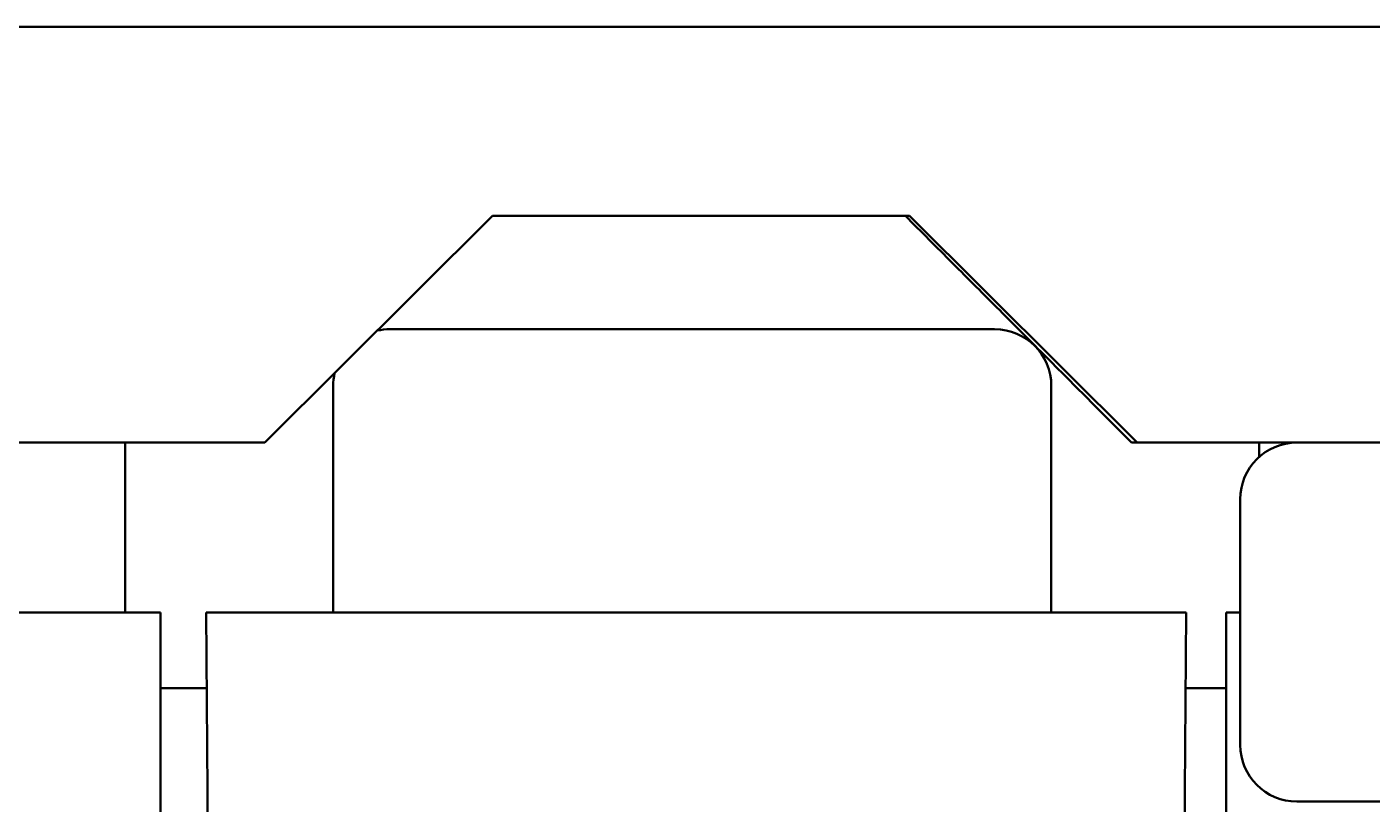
# Paper-space layout 'Layout1' of a CAD drawing. Header units: millimetres. Extents: x 69 to 348, y 30 to 269.
# Drawn here: x 225.39 to 239.62, y 148.2 to 156.43 of the extents above; entities that cross this region are included whole.
import ezdxf

# ---------------------------------------------------------------- set-up
doc = ezdxf.new("R2010")
doc.units = ezdxf.units.MM
doc.layers.add('170', color=7, linetype='Continuous', true_color=0xffffff)

psp = doc.layouts.get("Layout1")

# ---------------------------------------------------------------- linework, layer by layer
at = {"layer": '170', "color": 155, "linetype": 'Continuous', "lineweight": 50}
for p, q in [((227.907, 152.029), (230.314, 154.429)), ((234.729, 154.429), (230.314, 154.429)), ((234.729, 154.429), (237.137, 152.029)), ((228.629, 150.229), (228.629, 152.629)), ((236.229, 150.229), (236.229, 152.629)), ((237.079, 152.029), (236.68, 152.429)), ((227.907, 152.029), (223.469, 152.029)), ((226.429, 150.229), (226.429, 152.029)), ((237.137, 152.029), (237.079, 152.029)), ((239.915, 152.029), (237.137, 152.029)), ((238.429, 151.878), (238.429, 152.029)), ((238.228, 151.429), (238.228, 148.829)), ((219.566, 150.229), (226.689, 150.229)), ((226.8, 147.429), (226.8, 150.229)), ((227.286, 150.229), (227.306, 147.429)), ((237.657, 150.229), (237.637, 147.429)), ((238.08, 150.229), (238.08, 147.429)), ((238.228, 150.229), (238.192, 150.229))]:
    psp.add_line(p, q, dxfattribs=at)
for centre, start, end in [((229.229, 152.629), 90, 102.8869), ((235.629, 152.629), 0, 90), ((229.229, 152.629), 166.9261, 180), ((238.828, 151.429), 90, 180), ((238.828, 148.829), 180, 270)]:
    psp.add_arc(centre, 0.6, start, end, dxfattribs=at)
for points, knots in [([(254.042, 156.429), (253.627, 156.429), (252.398, 156.429), (250.402, 156.429), (249.139, 156.429), (246.145, 156.429), (242.624, 156.429), (238.712, 156.429), (234.56, 156.429), (230.325, 156.429), (226.172, 156.429), (222.261, 156.429), (218.74, 156.429), (215.746, 156.429), (213.393, 156.429), (211.773, 156.429), (210.946, 156.429), (210.842, 156.429)], [0, 0, 0.00961, 0.038064, 0.084269, 0.113498, 0.182805, 0.264301, 0.354854, 0.450985, 0.548999, 0.64513, 0.735685, 0.817182, 0.886491, 0.940949, 0.978462, 0.997589, 1, 1]), ([(229.285, 153.229), (229.556, 153.229), (230.682, 153.229), (232.3, 153.229), (233.954, 153.229), (234.646, 153.229), (235.514, 153.229), (235.629, 153.229)], [0, 0, 0.042714, 0.22015, 0.475149, 0.735901, 0.844961, 0.981919, 1, 1]), ([(237.657, 150.229), (235.61, 150.229), (231.422, 150.229), (227.286, 150.229)], [0, 0, 0.197368, 0.601187, 1, 1]), ([(243.258, 148.229), (242.391, 148.229), (240.643, 148.229), (239.32, 148.229), (238.828, 148.229)], [0, 0, 0.195649, 0.590386, 0.889072, 1, 1])]:
    psp.add_open_spline(points, degree=1, knots=knots, dxfattribs=at)
for points in [[(236.68, 152.429), (234.685, 154.429)], [(229.229, 153.229), (229.285, 153.229)], [(226.689, 150.229), (226.8, 150.229)], [(238.08, 150.229), (238.192, 150.229)], [(226.8, 149.429), (227.291, 149.429)], [(237.651, 149.429), (238.08, 149.429)]]:
    psp.add_open_spline(points, degree=1, dxfattribs=at)

doc.saveas('drawing.dxf')
